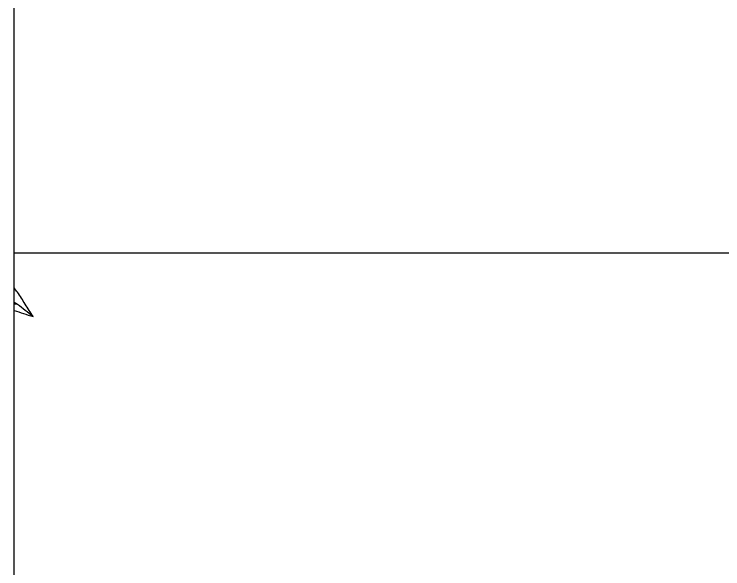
# Model space of a CAD drawing. Header units: inches. Extents: x -347369 to -260369, y 119522 to 149869.
# Drawn here: x -326451.6 to -326229.2, y 136654.4 to 136828.7 of the extents above; entities that cross this region are included whole.
import ezdxf

# ---------------------------------------------------------------- set-up
doc = ezdxf.new("R2010")
doc.units = ezdxf.units.IN
doc.header["$LTSCALE"] = 300
doc.layers.add('MACCHINA', color=40, linetype='Continuous')
doc.layers.add('QUOTE', color=7, linetype='Continuous')

# ---------------------------------------------------------------- blocks, each defined once
blk = doc.blocks.new('A$C27be3406')
at = {"layer": 'MACCHINA'}
for p, q in [((-1068, -2516.75), (-1068, -1995.5)), ((-1068, -2246), (-794, -2246)), ((-1067.9, -2262), (-1067.25, -2262))]:
    blk.add_line(p, q, dxfattribs=at)
for points, knots in [([(-1062, -2266), (-1062.83, -2264.7), (-1064.5, -2262.09), (-1066.5, -2259.01), (-1067.67, -2257.42), (-1068, -2256.96)], [0, 0, 0, 0, 0.416666, 0.833333, 1, 1, 1, 1]), ([(-1062, -2266), (-1062.83, -2265.35), (-1064.5, -2264.04), (-1066.5, -2262.51), (-1067.67, -2261.71), (-1068, -2261.48)], [0, 0, 0, 0, 0.416666, 0.833333, 1, 1, 1, 1]), ([(-1068, -2264.08), (-1067.04, -2264.39), (-1065.08, -2265.03), (-1063.04, -2265.67), (-1062, -2266)], [0, 0, 0, 0, 0.490548, 1, 1, 1, 1])]:
    blk.add_open_spline(points, degree=3, knots=knots, dxfattribs=at)

msp = doc.modelspace()

# ---------------------------------------------------------------- block references
at = {"layer": 'QUOTE'}
msp.add_blockref('A$C27be3406', (-325383.625, 138999.656), dxfattribs=at)

doc.saveas('drawing.dxf')
